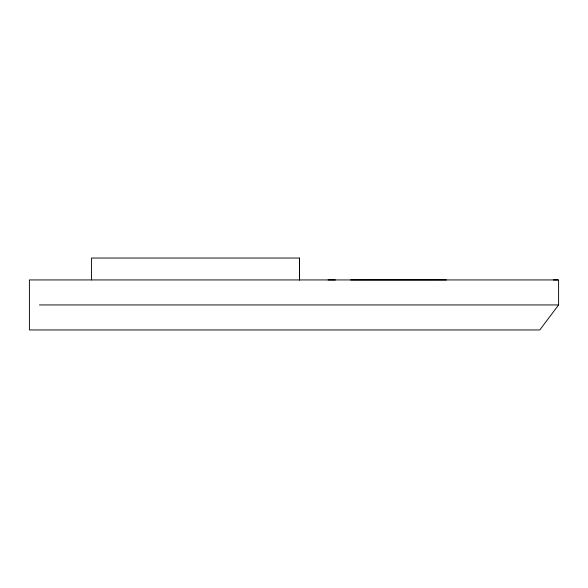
<?xml version="1.0" encoding="UTF-8"?>
<svg xmlns="http://www.w3.org/2000/svg" width="588" height="588" viewBox="0 0 588 588"><rect width="100%" height="100%" fill="white"/><g stroke="black" fill="none" stroke-linecap="round" stroke-linejoin="round"><path stroke-width="0.88" d="M558.6 304.944L558.6 279.939L29.4 279.932L29.4 329.956L539.784 329.956L558.6 304.944L39.411 304.944M557.931 279.939L553.404 279.932M350.661 279.954L446.365 279.932M328.06 279.932L335.366 279.954M299.52 279.932L299.52 258.044L91.471 258.044L91.471 279.932M299.432 258.044L299.432 279.932"/></g></svg>
